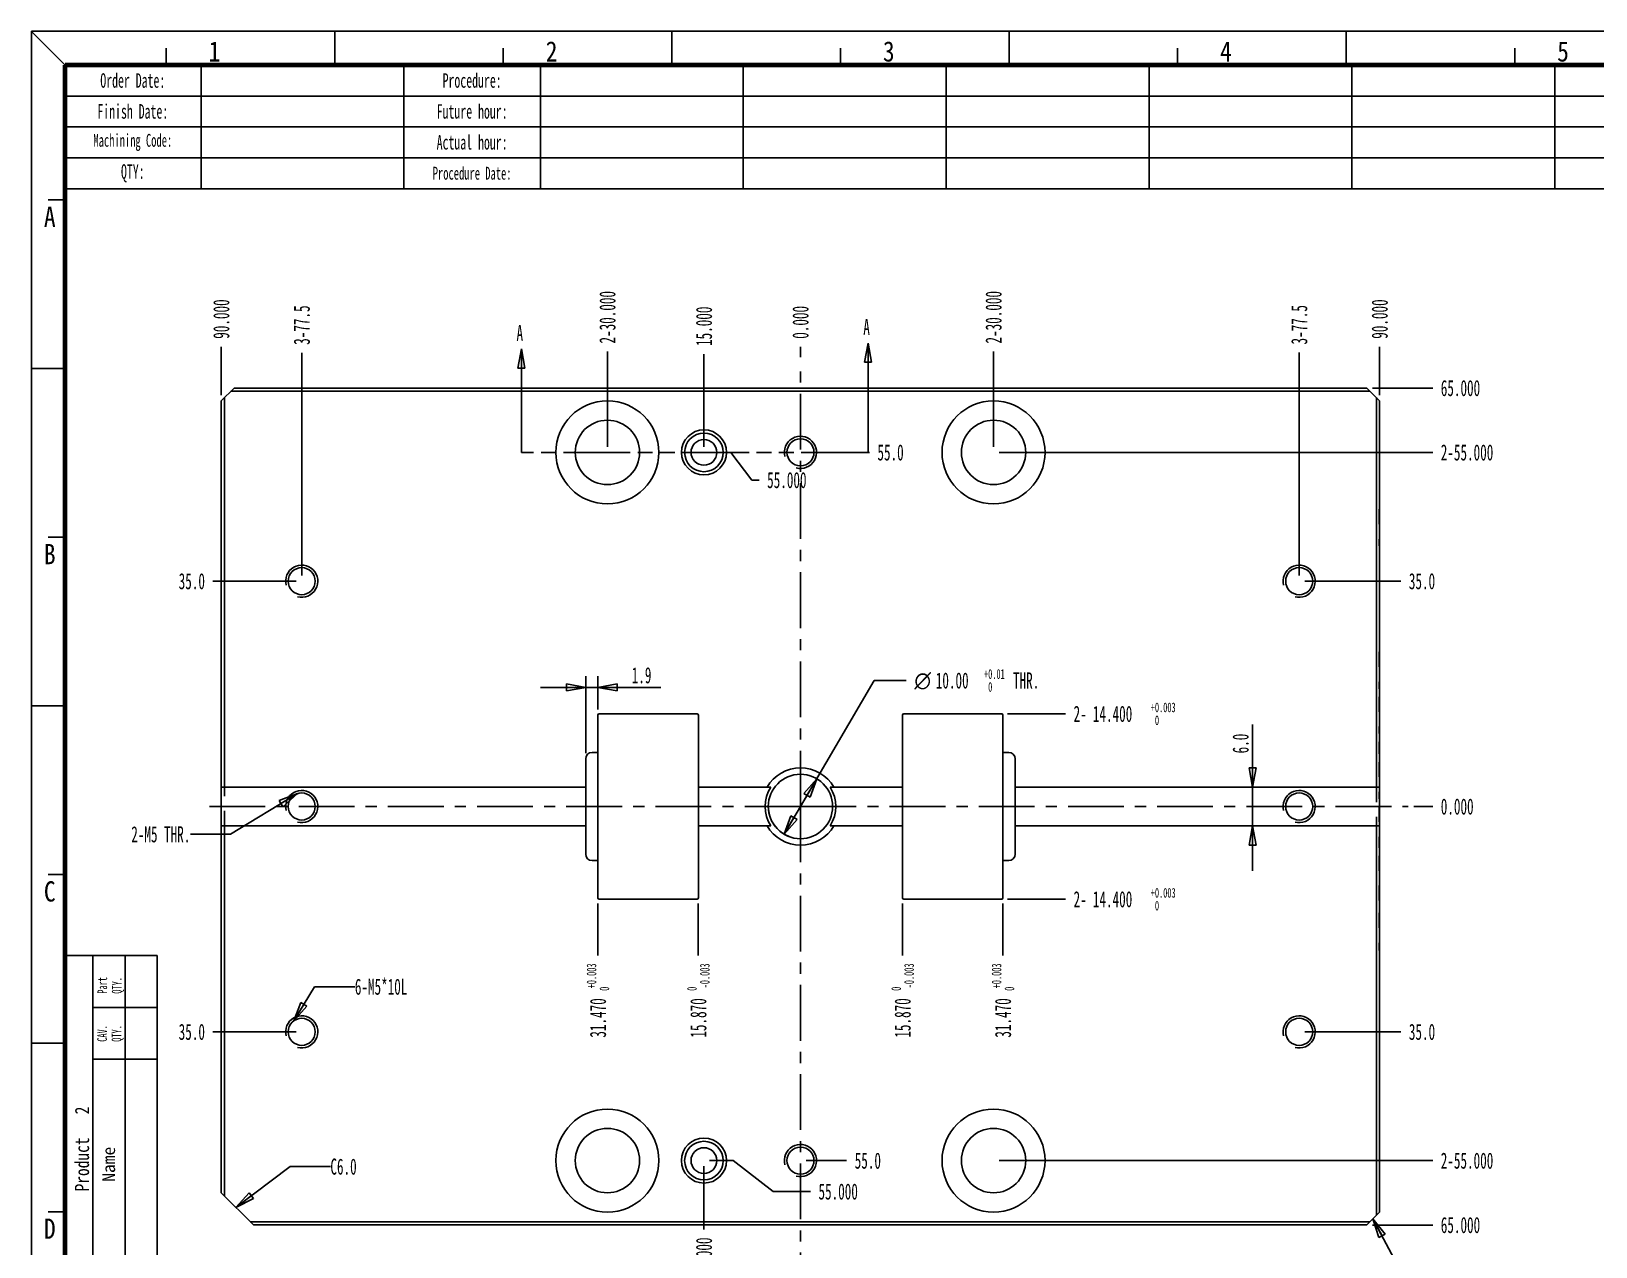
# Model space of a CAD drawing. Header units: millimetres. Extents: x 12 to 416, y 8 to 293.
# Drawn here: x 12.2 to 255.3, y 104.3 to 293.1 of the extents above; entities that cross this region are included whole.
import ezdxf
from ezdxf.enums import TextEntityAlignment as Align

# ---------------------------------------------------------------- set-up
doc = ezdxf.new("R2010")
doc.units = ezdxf.units.MM
doc.header["$LTSCALE"] = 23.1
for name, pattern in [('CENTER', [0.6, 0.375, -0.075, 0.075, -0.075]), ('HIDDEN', [0.2, 0.1, -0.1]), ('PHANTOM', [0.8, 0.45, -0.05, 0.1, -0.05, 0.1, -0.05])]:
    doc.linetypes.add(name, pattern=pattern)
doc.layers.get('0').update_dxf_attribs({"linetype": 'CONTINUOUS'})
for name, color, linetype in [('DEFAULT_1', 7, 'CENTER'), ('DEFAULT_2', 4, 'HIDDEN'), ('DIM', 7, 'CONTINUOUS'), ('NOTE', 7, 'CONTINUOUS')]:
    doc.layers.add(name, color=color, linetype=linetype)
doc.styles.get("Standard").update_dxf_attribs({"font": 'txt', "width": 0.6})
doc.styles.add('TEXTSTYLE_10', font='txt')
doc.styles.add('TEXTSTYLE_2', font='gdt', dxfattribs={"width": 0.6})
doc.styles.add('TEXTSTYLE_4', font='txt', dxfattribs={"width": 0.8})
doc.styles.add('TEXTSTYLE_5', font='txt', dxfattribs={"width": 0.85})
doc.dimstyles.new('DIMSTYLE_1', dxfattribs={"dimtxt": 2.5, "dimasz": 3, "dimexe": 1.75, "dimexo": 0.875, "dimtad": 0, "dimtih": 1, "dimtoh": 1, "dimdec": 3, "dimzin": 0, "dimdsep": 46, "dimtxsty": 'STANDARD', "dimblk": 'CLOSED', "dimblk1": 'CLOSED', "dimblk2": 'CLOSED', "dimcen": 0.09, "dimadec": 0, "dimazin": 0, "dimtfac": 1, "dimtdec": 3, "dimtofl": 0, "dimtmove": 0, "dimatfit": 3, "dimldrblk": 'CLOSED', "dimfxl": 1, "dimtolj": 1, "dimtzin": 0, "dimarcsym": 0})
doc.dimstyles.new('DIMSTYLE_11', dxfattribs={"dimtxt": 2.5, "dimasz": 3, "dimexe": 1.75, "dimexo": 0.875, "dimtad": 0, "dimtih": 1, "dimtoh": 1, "dimdec": 3, "dimzin": 0, "dimdsep": 46, "dimtxsty": 'STANDARD', "dimblk": 'CLOSED', "dimblk1": 'CLOSED', "dimblk2": 'CLOSED', "dimcen": 0.09, "dimadec": 0, "dimazin": 0, "dimtol": 1, "dimtp": 0.003, "dimtfac": 0.6, "dimtdec": 3, "dimtofl": 0, "dimtmove": 0, "dimatfit": 3, "dimldrblk": 'CLOSED', "dimfxl": 1, "dimtolj": 1, "dimtzin": 0, "dimarcsym": 0})
doc.dimstyles.new('DIMSTYLE_12', dxfattribs={"dimtxt": 2.5, "dimasz": 3, "dimexe": 1.75, "dimexo": 0.875, "dimtad": 0, "dimtih": 1, "dimtoh": 1, "dimdec": 3, "dimzin": 0, "dimdsep": 46, "dimtxsty": 'STANDARD', "dimblk": 'CLOSED', "dimblk1": 'CLOSED', "dimblk2": 'CLOSED', "dimcen": 0.09, "dimadec": 0, "dimazin": 0, "dimtol": 1, "dimtm": 0.003, "dimtfac": 0.6, "dimtdec": 3, "dimtofl": 0, "dimtmove": 0, "dimatfit": 3, "dimldrblk": 'CLOSED', "dimfxl": 1, "dimtolj": 1, "dimtzin": 0, "dimarcsym": 0})
doc.dimstyles.new('DIMSTYLE_15', dxfattribs={"dimtxt": 2.5, "dimasz": 3, "dimexe": 1.75, "dimexo": 0.875, "dimtad": 1, "dimzin": 0, "dimdsep": 46, "dimtxsty": 'STANDARD', "dimblk": 'CLOSED', "dimblk1": 'CLOSED', "dimblk2": 'CLOSED', "dimcen": 0.09, "dimadec": 0, "dimazin": 0, "dimtol": 1, "dimtp": 0.01, "dimtfac": 0.6, "dimtofl": 0, "dimtmove": 0, "dimatfit": 3, "dimldrblk": 'CLOSED', "dimfxl": 1, "dimtolj": 1, "dimtzin": 0, "dimarcsym": 0})
doc.dimstyles.new('DIMSTYLE_2', dxfattribs={"dimtxt": 2.5, "dimasz": 3, "dimexe": 1.75, "dimexo": 0.875, "dimtad": 0, "dimtih": 1, "dimtoh": 1, "dimdec": 3, "dimzin": 0, "dimdsep": 46, "dimtxsty": 'STANDARD', "dimblk": 'CLOSED', "dimblk1": 'CLOSED', "dimblk2": 'CLOSED', "dimcen": 0.09, "dimadec": 0, "dimazin": 0, "dimtp": 0.1, "dimtm": 0.1, "dimtfac": 1, "dimtdec": 3, "dimtofl": 0, "dimtmove": 0, "dimatfit": 3, "dimldrblk": 'CLOSED', "dimfxl": 1, "dimtolj": 1, "dimtzin": 0, "dimarcsym": 0})
doc.dimstyles.new('DIMSTYLE_3', dxfattribs={"dimtxt": 2.5, "dimasz": 3, "dimexe": 1.75, "dimexo": 0.875, "dimtad": 0, "dimtih": 1, "dimtoh": 1, "dimdec": 3, "dimzin": 0, "dimdsep": 46, "dimtxsty": 'STANDARD', "dimblk": 'CLOSED', "dimblk1": 'CLOSED', "dimblk2": 'CLOSED', "dimcen": 0.09, "dimadec": 0, "dimazin": 0, "dimtp": 0.2, "dimtm": 0.2, "dimtfac": 1, "dimtdec": 3, "dimtofl": 0, "dimtmove": 0, "dimatfit": 3, "dimldrblk": 'CLOSED', "dimfxl": 1, "dimtolj": 1, "dimtzin": 0, "dimarcsym": 0})
doc.dimstyles.new('DIMSTYLE_4', dxfattribs={"dimtxt": 2.5, "dimasz": 3, "dimexe": 1.75, "dimexo": 0.875, "dimtad": 0, "dimtih": 1, "dimtoh": 1, "dimdec": 1, "dimzin": 0, "dimdsep": 46, "dimtxsty": 'STANDARD', "dimblk": 'CLOSED', "dimblk1": 'CLOSED', "dimblk2": 'CLOSED', "dimcen": 0.09, "dimadec": 0, "dimazin": 0, "dimtp": 0.3, "dimtm": 0.3, "dimtfac": 1, "dimtdec": 1, "dimtofl": 0, "dimtmove": 0, "dimatfit": 3, "dimldrblk": 'CLOSED', "dimfxl": 1, "dimtolj": 1, "dimtzin": 0, "dimarcsym": 0})
doc.dimstyles.new('DIMSTYLE_5', dxfattribs={"dimtxt": 2.5, "dimasz": 3, "dimexe": 1.75, "dimexo": 0.875, "dimtad": 0, "dimtih": 1, "dimtoh": 1, "dimdec": 3, "dimzin": 0, "dimdsep": 46, "dimtxsty": 'STANDARD', "dimblk": 'CLOSED', "dimblk1": 'CLOSED', "dimblk2": 'CLOSED', "dimcen": 0.09, "dimadec": 0, "dimazin": 0, "dimtp": -0.02, "dimtm": 0.05, "dimtfac": 1, "dimtdec": 3, "dimtofl": 0, "dimtmove": 0, "dimatfit": 3, "dimldrblk": 'CLOSED', "dimfxl": 1, "dimtolj": 1, "dimtzin": 0, "dimarcsym": 0})
doc.dimstyles.new('DIMSTYLE_6', dxfattribs={"dimtxt": 2.5, "dimasz": 3, "dimexe": 1.75, "dimexo": 0.875, "dimtad": 0, "dimtih": 1, "dimtoh": 1, "dimdec": 3, "dimzin": 0, "dimdsep": 46, "dimtxsty": 'STANDARD', "dimblk": 'CLOSED', "dimblk1": 'CLOSED', "dimblk2": 'CLOSED', "dimcen": 0.09, "dimadec": 0, "dimazin": 0, "dimtp": 0.3, "dimtm": 0.3, "dimtfac": 1, "dimtdec": 3, "dimtofl": 0, "dimtmove": 0, "dimatfit": 3, "dimldrblk": 'CLOSED', "dimfxl": 1, "dimtolj": 1, "dimtzin": 0, "dimarcsym": 0})
doc.dimstyles.new('DIMSTYLE_9', dxfattribs={"dimtxt": 2.5, "dimasz": 3, "dimexe": 1.75, "dimexo": 0.875, "dimtad": 1, "dimdec": 1, "dimzin": 0, "dimdsep": 46, "dimtxsty": 'STANDARD', "dimblk": 'CLOSED', "dimblk1": 'CLOSED', "dimblk2": 'CLOSED', "dimcen": 0.09, "dimadec": 0, "dimazin": 0, "dimtp": 0.1, "dimtm": 0.1, "dimtfac": 1, "dimtdec": 1, "dimtofl": 0, "dimtmove": 0, "dimatfit": 3, "dimldrblk": 'CLOSED', "dimfxl": 1, "dimtolj": 1, "dimtzin": 0, "dimarcsym": 0})
doc.dimstyles.get("Standard").update_dxf_attribs({"dimtxt": 2.5, "dimasz": 3, "dimexe": 1.75, "dimexo": 0.875, "dimtad": 1, "dimdec": 3, "dimzin": 0, "dimdsep": 46, "dimtxsty": 'STANDARD', "dimblk": 'CLOSED', "dimblk1": 'CLOSED', "dimblk2": 'CLOSED', "dimcen": 0.09, "dimadec": 0, "dimazin": 0, "dimtol": 1, "dimtp": 0.001, "dimtm": 0.001, "dimtfac": 1, "dimtdec": 3, "dimtofl": 0, "dimtmove": 0, "dimatfit": 3, "dimldrblk": 'CLOSED', "dimfxl": 1, "dimtolj": 1, "dimtzin": 0, "dimarcsym": 0})

# ---------------------------------------------------------------- blocks, each defined once
blk = doc.blocks.new('_CLOSED')
at = {"color": 0, "linetype": 'ByBlock'}
for p, q in [((0, 0), (-1, 0.183)), ((-1, 0.183), (-1, -0.183)), ((-1, -0.183), (0, 0)), ((-1, 0), (0, 0))]:
    blk.add_line(p, q, dxfattribs=at)
blk = doc.blocks.new('*D1')
at = {"layer": 'DIM', "color": 2, "linetype": 'Continuous'}
blk.add_line((41.73, 236.53), (41.73, 244.05), dxfattribs=at)
at = {"layer": 'DIM', "color": 2, "linetype": 'Continuous', "insert": (40.48, 245.3), "char_height": 2.5, "width": 9, "attachment_point": 1, "rotation": 90, "line_spacing_factor": 0.9}
blk.add_mtext('90.000', dxfattribs=at)
blk = doc.blocks.new('*D2')
at = {"layer": 'DIM', "color": 2, "linetype": 'Continuous'}
blk.add_line((131.73, 242.46), (131.73, 244.05), dxfattribs=at)
at = {"layer": 'DIM', "color": 2, "linetype": 'Continuous', "insert": (130.48, 245.3), "char_height": 2.5, "width": 7.5, "attachment_point": 1, "rotation": 90, "line_spacing_factor": 0.9}
blk.add_mtext('0.000', dxfattribs=at)
blk = doc.blocks.new('*D3')
at = {"layer": 'DIM', "color": 2, "linetype": 'Continuous'}
blk.add_line((221.73, 236.53), (221.73, 244.05), dxfattribs=at)
at = {"layer": 'DIM', "color": 2, "linetype": 'Continuous', "insert": (220.48, 245.3), "char_height": 2.5, "width": 9, "attachment_point": 1, "rotation": 90, "line_spacing_factor": 0.9}
blk.add_mtext('90.000', dxfattribs=at)
blk = doc.blocks.new('*D4')
at = {"layer": 'DIM', "color": 2, "linetype": 'Continuous'}
blk.add_line((101.73, 228.53), (101.73, 243.31), dxfattribs=at)
at = {"layer": 'DIM', "color": 2, "linetype": 'Continuous', "insert": (100.48, 244.56), "char_height": 2.5, "width": 12, "attachment_point": 1, "rotation": 90, "line_spacing_factor": 0.9}
blk.add_mtext('2-30.000', dxfattribs=at)
blk = doc.blocks.new('*D5')
at = {"layer": 'DIM', "color": 2, "linetype": 'Continuous'}
blk.add_line((161.73, 228.53), (161.73, 243.31), dxfattribs=at)
at = {"layer": 'DIM', "color": 2, "linetype": 'Continuous', "insert": (160.48, 244.56), "char_height": 2.5, "width": 12, "attachment_point": 1, "rotation": 90, "line_spacing_factor": 0.9}
blk.add_mtext('2-30.000', dxfattribs=at)
blk = doc.blocks.new('*D6')
at = {"layer": 'DIM', "color": 2, "linetype": 'Continuous'}
blk.add_line((116.73, 228.53), (116.73, 242.93), dxfattribs=at)
at = {"layer": 'DIM', "color": 2, "linetype": 'Continuous', "insert": (115.48, 244.18), "char_height": 2.5, "width": 9, "attachment_point": 1, "rotation": 90, "line_spacing_factor": 0.9}
blk.add_mtext('15.000', dxfattribs=at)
blk = doc.blocks.new('*D7')
at = {"layer": 'DIM', "color": 2, "linetype": 'Continuous'}
blk.add_line((54.23, 208.53), (54.23, 243.11), dxfattribs=at)
at = {"layer": 'DIM', "color": 2, "linetype": 'Continuous', "insert": (52.98, 244.36), "char_height": 2.5, "width": 9, "attachment_point": 1, "rotation": 90, "line_spacing_factor": 0.9}
blk.add_mtext('3-77.5', dxfattribs=at)
blk = doc.blocks.new('*D8')
at = {"layer": 'DIM', "color": 2, "linetype": 'Continuous'}
blk.add_line((209.23, 208.53), (209.23, 243.16), dxfattribs=at)
at = {"layer": 'DIM', "color": 2, "linetype": 'Continuous', "insert": (207.98, 244.41), "char_height": 2.5, "width": 9, "attachment_point": 1, "rotation": 90, "line_spacing_factor": 0.9}
blk.add_mtext('3-77.5', dxfattribs=at)
blk = doc.blocks.new('*D9')
at = {"layer": 'DIM', "color": 2, "linetype": 'Continuous'}
blk.add_line((116.73, 116.78), (116.73, 106.96), dxfattribs=at)
at = {"layer": 'DIM', "color": 2, "linetype": 'Continuous', "insert": (115.48, 105.71), "char_height": 2.5, "width": 9, "attachment_point": 3, "rotation": 90, "line_spacing_factor": 0.9}
blk.add_mtext('15.000', dxfattribs=at)
blk = doc.blocks.new('*D10')
at = {"layer": 'DIM', "color": 2, "linetype": 'Continuous'}
blk.add_line((220.61, 237.65), (229.98, 237.65), dxfattribs=at)
at = {"layer": 'DIM', "color": 2, "linetype": 'Continuous', "insert": (231.23, 238.9), "char_height": 2.5, "width": 9, "attachment_point": 1, "line_spacing_factor": 0.9}
blk.add_mtext('65.000', dxfattribs=at)
blk = doc.blocks.new('*D11')
at = {"layer": 'DIM', "color": 2, "linetype": 'Continuous'}
blk.add_line((227.05, 172.65), (229.98, 172.65), dxfattribs=at)
at = {"layer": 'DIM', "color": 2, "linetype": 'Continuous', "insert": (231.23, 173.9), "char_height": 2.5, "width": 7.5, "attachment_point": 1, "line_spacing_factor": 0.9}
blk.add_mtext('0.000', dxfattribs=at)
blk = doc.blocks.new('*D12')
at = {"layer": 'DIM', "color": 2, "linetype": 'Continuous'}
blk.add_line((220.61, 107.65), (229.98, 107.65), dxfattribs=at)
at = {"layer": 'DIM', "color": 2, "linetype": 'Continuous', "insert": (231.23, 108.9), "char_height": 2.5, "width": 9, "attachment_point": 1, "line_spacing_factor": 0.9}
blk.add_mtext('65.000', dxfattribs=at)
blk = doc.blocks.new('*D13')
at = {"layer": 'DIM', "color": 2, "linetype": 'Continuous'}
blk.add_line((162.61, 227.65), (229.98, 227.65), dxfattribs=at)
at = {"layer": 'DIM', "color": 2, "linetype": 'Continuous', "insert": (231.23, 228.9), "char_height": 2.5, "width": 12, "attachment_point": 1, "line_spacing_factor": 0.9}
blk.add_mtext('2-55.000', dxfattribs=at)
blk = doc.blocks.new('*D14')
at = {"layer": 'DIM', "color": 2, "linetype": 'Continuous'}
for p, q in [((117.61, 227.65), (120.9, 227.65)), ((120.9, 227.65), (124.18, 223.36)), ((124.18, 223.36), (125.3, 223.36))]:
    blk.add_line(p, q, dxfattribs=at)
at = {"layer": 'DIM', "color": 2, "linetype": 'Continuous', "insert": (126.55, 224.61), "char_height": 2.5, "width": 9, "attachment_point": 1, "line_spacing_factor": 0.9}
blk.add_mtext('55.000', dxfattribs=at)
blk = doc.blocks.new('*D15')
at = {"layer": 'DIM', "color": 2, "linetype": 'Continuous'}
blk.add_line((162.61, 117.65), (229.98, 117.65), dxfattribs=at)
at = {"layer": 'DIM', "color": 2, "linetype": 'Continuous', "insert": (231.23, 118.9), "char_height": 2.5, "width": 12, "attachment_point": 1, "line_spacing_factor": 0.9}
blk.add_mtext('2-55.000', dxfattribs=at)
blk = doc.blocks.new('*D16')
at = {"layer": 'DIM', "color": 2, "linetype": 'Continuous'}
for p, q in [((117.61, 117.65), (121.25, 117.65)), ((121.25, 117.65), (127.47, 112.85)), ((127.47, 112.85), (133.28, 112.85))]:
    blk.add_line(p, q, dxfattribs=at)
at = {"layer": 'DIM', "color": 2, "linetype": 'Continuous', "insert": (134.53, 114.1), "char_height": 2.5, "width": 9, "attachment_point": 1, "line_spacing_factor": 0.9}
blk.add_mtext('55.000', dxfattribs=at)
blk = doc.blocks.new('*D21')
at = {"layer": 'DIM', "color": 2, "linetype": 'Continuous'}
blk.add_line((132.61, 117.65), (138.91, 117.65), dxfattribs=at)
at = {"layer": 'DIM', "color": 2, "linetype": 'Continuous', "insert": (140.16, 118.9), "char_height": 2.5, "width": 6, "attachment_point": 1, "line_spacing_factor": 0.9}
blk.add_mtext('55.0', dxfattribs=at)
blk = doc.blocks.new('*D22')
at = {"layer": 'DIM', "color": 2, "linetype": 'Continuous'}
blk.add_line((132.61, 227.65), (142.44, 227.65), dxfattribs=at)
at = {"layer": 'DIM', "color": 2, "linetype": 'Continuous', "insert": (143.69, 228.9), "char_height": 2.5, "width": 6, "attachment_point": 1, "line_spacing_factor": 0.9}
blk.add_mtext('55.0', dxfattribs=at)
blk = doc.blocks.new('*D23')
at = {"layer": 'DIM', "color": 2, "linetype": 'Continuous'}
blk.add_line((163.88, 158.25), (172.92, 158.25), dxfattribs=at)
at = {"layer": 'DIM', "color": 2, "linetype": 'Continuous', "width": 0.6}
for s, height, p in [('2-', 2.5, (174.17, 157)), ('14.400', 2.5, (177.17, 157)), ('+0.003', 1.5, (186.17, 158.5)), (' 0', 1.5, (186.17, 156.5))]:
    blk.add_text(s, height=height, dxfattribs=at).set_placement(p)
blk = doc.blocks.new('*D24')
at = {"layer": 'DIM', "color": 2, "linetype": 'Continuous'}
blk.add_line((163.88, 187.05), (172.92, 187.05), dxfattribs=at)
at = {"layer": 'DIM', "color": 2, "linetype": 'Continuous', "width": 0.6}
for s, height, p in [('2-', 2.5, (174.17, 185.8)), ('14.400', 2.5, (177.17, 185.8)), ('+0.003', 1.5, (186.17, 187.3)), (' 0', 1.5, (186.17, 185.3))]:
    blk.add_text(s, height=height, dxfattribs=at).set_placement(p)
blk = doc.blocks.new('*D25')
at = {"layer": 'DIM', "color": 2, "linetype": 'Continuous'}
blk.add_line((147.6, 157.58), (147.6, 149.52), dxfattribs=at)
at = {"layer": 'DIM', "color": 2, "linetype": 'Continuous', "width": 0.6}
for s, height, p in [('-0.003', 1.5, (149.35, 148.27)), (' 0', 1.5, (147.35, 144.67)), ('15.870', 2.5, (148.85, 142.87))]:
    blk.add_text(s, height=height, rotation=90, dxfattribs=at).set_placement(p, align=Align.RIGHT)
blk = doc.blocks.new('*D26')
at = {"layer": 'DIM', "color": 2, "linetype": 'Continuous'}
blk.add_line((163.2, 157.58), (163.2, 149.52), dxfattribs=at)
at = {"layer": 'DIM', "color": 2, "linetype": 'Continuous', "width": 0.6}
for s, height, p in [('+0.003', 1.5, (162.95, 148.27)), (' 0', 1.5, (164.95, 144.67)), ('31.470', 2.5, (164.45, 142.87))]:
    blk.add_text(s, height=height, rotation=90, dxfattribs=at).set_placement(p, align=Align.RIGHT)
blk = doc.blocks.new('*D27')
at = {"layer": 'DIM', "color": 2, "linetype": 'Continuous'}
blk.add_line((115.86, 157.58), (115.86, 149.52), dxfattribs=at)
at = {"layer": 'DIM', "color": 2, "linetype": 'Continuous', "width": 0.6}
for s, height, p in [('-0.003', 1.5, (117.61, 148.27)), (' 0', 1.5, (115.61, 144.67)), ('15.870', 2.5, (117.11, 142.87))]:
    blk.add_text(s, height=height, rotation=90, dxfattribs=at).set_placement(p, align=Align.RIGHT)
blk = doc.blocks.new('*D28')
at = {"layer": 'DIM', "color": 2, "linetype": 'Continuous'}
blk.add_line((100.26, 157.58), (100.26, 149.52), dxfattribs=at)
at = {"layer": 'DIM', "color": 2, "linetype": 'Continuous', "width": 0.6}
for s, height, p in [('+0.003', 1.5, (100.01, 148.27)), (' 0', 1.5, (102.01, 144.67)), ('31.470', 2.5, (101.51, 142.87))]:
    blk.add_text(s, height=height, rotation=90, dxfattribs=at).set_placement(p, align=Align.RIGHT)
blk = doc.blocks.new('*D29')
at = {"layer": 'DIM', "color": 2, "linetype": 'Continuous'}
for p, q in [((98.36, 180.93), (98.36, 192.91)), ((100.26, 187.73), (100.26, 192.91)), ((98.36, 191.16), (91.36, 191.16)), ((91.36, 191.16), (99.31, 191.16)), ((110.01, 191.16), (99.31, 191.16)), ((100.26, 191.16), (110.01, 191.16))]:
    blk.add_line(p, q, dxfattribs=at)
at = {"layer": 'DIM', "color": 2, "linetype": 'Continuous', "xscale": 3, "yscale": 3, "zscale": 3}
blk.add_blockref('_CLOSED', (98.36, 191.16), dxfattribs=at)
at = {"layer": 'DIM', "color": 2, "linetype": 'Continuous', "xscale": 3, "yscale": 3, "zscale": 3, "rotation": 180}
blk.add_blockref('_CLOSED', (100.26, 191.16), dxfattribs=at)
at = {"layer": 'DIM', "color": 2, "linetype": 'Continuous', "insert": (105.51, 194.29), "char_height": 2.5, "width": 4.5, "attachment_point": 1, "line_spacing_factor": 0.9}
blk.add_mtext('1.9', dxfattribs=at)
blk = doc.blocks.new('*D30')
at = {"layer": 'DIM', "color": 2, "linetype": 'Continuous'}
for p, q in [((201.99, 175.65), (201.99, 185.4)), ((201.99, 185.4), (201.99, 172.65)), ((201.99, 162.65), (201.99, 172.65)), ((201.99, 169.65), (201.99, 162.65))]:
    blk.add_line(p, q, dxfattribs=at)
at = {"layer": 'DIM', "color": 2, "linetype": 'Continuous', "xscale": 3, "yscale": 3, "zscale": 3}
for p, rotation in [((201.99, 175.65), 270), ((201.99, 169.65), 90)]:
    blk.add_blockref('_CLOSED', p, dxfattribs=dict(at, rotation=rotation))
at = {"layer": 'DIM', "color": 2, "linetype": 'Continuous', "insert": (198.87, 180.9), "char_height": 2.5, "width": 4.5, "attachment_point": 1, "rotation": 90, "line_spacing_factor": 0.9}
blk.add_mtext('6.0', dxfattribs=at)
blk = doc.blocks.new('*D35')
at = {"layer": 'DIM', "color": 2, "linetype": 'Continuous'}
for p, q in [((131.73, 172.65), (143.18, 192.23)), ((143.18, 192.23), (148.18, 192.23)), ((134.26, 176.97), (131.73, 172.65)), ((129.21, 168.34), (131.73, 172.65))]:
    blk.add_line(p, q, dxfattribs=at)
at = {"layer": 'DIM', "color": 2, "linetype": 'Continuous', "xscale": 3, "yscale": 3, "zscale": 3}
for p, rotation in [((134.26, 176.97), 59.68996280840001), ((129.21, 168.34), 239.6899628084)]:
    blk.add_blockref('_CLOSED', p, dxfattribs=dict(at, rotation=rotation))
at = {"layer": 'DIM', "color": 2, "linetype": 'Continuous', "style": 'TEXTSTYLE_2'}
blk.add_text('n', height=2.5, dxfattribs=at).set_placement((149.43, 190.98))
at = {"layer": 'DIM', "color": 2, "linetype": 'Continuous', "width": 0.6}
for s, height, p in [('10.00', 2.5, (152.76, 190.98)), ('+0.01', 1.5, (160.26, 192.48)), ('THR.', 2.5, (164.76, 190.98)), (' 0', 1.5, (160.26, 190.48))]:
    blk.add_text(s, height=height, dxfattribs=at).set_placement(p)
blk = doc.blocks.new('*D37')
at = {"layer": 'DIM', "color": 2, "linetype": 'Continuous'}
blk.add_line((210.11, 137.65), (225.02, 137.65), dxfattribs=at)
at = {"layer": 'DIM', "color": 2, "linetype": 'Continuous', "insert": (226.27, 138.9), "char_height": 2.5, "width": 6, "attachment_point": 1, "line_spacing_factor": 0.9}
blk.add_mtext('35.0', dxfattribs=at)
blk = doc.blocks.new('*D38')
at = {"layer": 'DIM', "color": 2, "linetype": 'Continuous'}
blk.add_line((210.11, 207.65), (225.02, 207.65), dxfattribs=at)
at = {"layer": 'DIM', "color": 2, "linetype": 'Continuous', "insert": (226.27, 208.9), "char_height": 2.5, "width": 6, "attachment_point": 1, "line_spacing_factor": 0.9}
blk.add_mtext('35.0', dxfattribs=at)
blk = doc.blocks.new('*D39')
at = {"layer": 'DIM', "color": 2, "linetype": 'Continuous'}
blk.add_line((53.36, 207.65), (40.44, 207.65), dxfattribs=at)
at = {"layer": 'DIM', "color": 2, "linetype": 'Continuous', "insert": (39.19, 208.9), "char_height": 2.5, "width": 6, "attachment_point": 3, "line_spacing_factor": 0.9}
blk.add_mtext('35.0', dxfattribs=at)
blk = doc.blocks.new('*D40')
at = {"layer": 'DIM', "color": 2, "linetype": 'Continuous'}
blk.add_line((53.36, 137.65), (40.44, 137.65), dxfattribs=at)
at = {"layer": 'DIM', "color": 2, "linetype": 'Continuous', "insert": (39.19, 138.9), "char_height": 2.5, "width": 6, "attachment_point": 3, "line_spacing_factor": 0.9}
blk.add_mtext('35.0', dxfattribs=at)
blk = doc.blocks.new('*T41')
at = {"color": 0, "linetype": 'ByBlock', "lineweight": -2}
for p, q in [((0, 0), (392.97, 0)), ((0, 0), (0, -19.2)), ((21.2, 0), (21.2, -19.2)), ((52.73, 0), (52.73, -19.2)), ((73.93, 0), (73.93, -19.2)), ((105.46, 0), (105.46, -19.2)), ((136.99, 0), (136.99, -19.2)), ((168.52, 0), (168.52, -19.2)), ((200.05, 0), (200.05, -19.2)), ((231.58, 0), (231.58, -19.2)), ((263.11, 0), (263.11, -19.2)), ((294.64, 0), (294.64, -19.2)), ((326.17, 0), (326.17, -19.2)), ((392.97, 0), (392.97, -19.2)), ((0, -4.8), (326.17, -4.8)), ((0, -9.6), (326.17, -9.6)), ((0, -14.4), (326.17, -14.4)), ((0, -19.2), (392.97, -19.2))]:
    blk.add_line(p, q, dxfattribs=at)
at = {"color": 0, "linetype": 'Continuous'}
for s, insert, char_height, width, attachment_point in [('  Remark:   ', (326.23, -0.06), 3, 66.68, 1), ('Finish Date:', (10.6, -7.2), 2.25, 21.08, 5), ('Future hour:', (63.33, -7.2), 2.25, 21.08, 5), ('Machining Code:', (10.6, -12), 2, 21.08, 5), ('Actual hour:', (63.33, -12), 2.25, 21.08, 5), ('QTY:', (10.6, -16.8), 2.25, 21.08, 5), ('Procedure Date:', (63.33, -16.8), 2, 21.08, 5)]:
    blk.add_mtext(s, dxfattribs=dict(at, insert=insert, char_height=char_height, width=width, attachment_point=attachment_point))
at = {"color": 0, "linetype": 'Continuous', "char_height": 2.25, "width": 21.08, "attachment_point": 5, "line_spacing_factor": 0.9}
for s, insert in [('Order Date: ', (10.6, -2.4)), ('Procedure:', (63.33, -2.4))]:
    blk.add_mtext(s, dxfattribs=dict(at, insert=insert))
blk = doc.blocks.new('*T43')
at = {"color": 0, "linetype": 'ByBlock', "lineweight": -2}
for p, q in [((0, 0), (14.105, 0)), ((0, 0), (0, -135.975)), ((4.095, 0), (4.095, -93.45)), ((9.1, 0), (9.1, -135.975)), ((14.105, 0), (14.105, -135.975)), ((4.095, -8.05), (14.105, -8.05)), ((4.095, -16.1), (14.105, -16.1)), ((0, -46.725), (14.105, -46.725)), ((4.095, -54.775), (14.105, -54.775)), ((4.095, -62.825), (14.105, -62.825)), ((0, -93.45), (14.105, -93.45)), ((0, -104.65), (14.105, -104.65)), ((0, -124.775), (14.105, -124.775)), ((0, -135.975), (14.105, -135.975))]:
    blk.add_line(p, q, dxfattribs=at)

msp = doc.modelspace()

# ---------------------------------------------------------------- linework, layer by layer
at = {"color": 7, "linetype": 'Continuous'}
for p, q in [((17.4472, 287.8187), (12.2082, 293.0577)), ((12.216, 293.0561), (12.216, 8.0571)), ((415.3445, 293.0561), (12.216, 293.0561)), ((59.3588, 287.8187), (59.3588, 293.0577)), ((111.7482, 287.8187), (111.7482, 293.0577)), ((164.1377, 287.8187), (164.1377, 293.0577)), ((216.5272, 287.8187), (216.5272, 293.0577)), ((33.164, 287.8187), (33.164, 290.4382)), ((85.5535, 287.8187), (85.5535, 290.4382)), ((137.943, 287.8187), (137.943, 290.4382)), ((190.3325, 287.8187), (190.3325, 290.4382)), ((242.7219, 287.8187), (242.7219, 290.4382)), ((17.4472, 266.8629), (14.8277, 266.8629)), ((17.4472, 240.6682), (12.2082, 240.6682)), ((41.732, 235.6547), (43.732, 237.6547)), ((42.232, 236.1547), (42.232, 175.6547)), ((220.232, 237.1547), (43.232, 237.1547)), ((43.732, 237.6547), (219.732, 237.6547)), ((221.732, 235.6547), (219.732, 237.6547)), ((221.232, 175.6547), (221.232, 236.1547)), ((41.732, 112.6547), (41.732, 235.6547)), ((221.732, 235.6547), (221.732, 109.6547)), ((17.4472, 214.4734), (14.8277, 214.4734)), ((17.4472, 188.2787), (12.2082, 188.2787)), ((100.2616, 158.4547), (100.2616, 186.8547)), ((115.6616, 187.0547), (100.4616, 187.0547)), ((115.8616, 186.8547), (115.8616, 158.4547)), ((147.6023, 186.8547), (147.6023, 158.4547)), ((163.0023, 187.0547), (147.8023, 187.0547)), ((163.2023, 186.8547), (163.2023, 158.4547)), ((98.3616, 165.2547), (98.3616, 180.0547)), ((99.3616, 181.0547), (100.2616, 181.0547)), ((163.2023, 181.0547), (164.1023, 181.0547)), ((165.1023, 180.0547), (165.1023, 165.2547)), ((41.732, 175.6547), (98.3616, 175.6547)), ((115.8616, 175.6547), (127.1222, 175.6547)), ((136.3418, 175.6547), (147.6023, 175.6547)), ((165.1023, 175.6547), (221.732, 175.6547)), ((41.732, 169.6547), (98.3616, 169.6547)), ((42.232, 169.6547), (42.232, 112.1547)), ((115.8616, 169.6547), (127.1222, 169.6547)), ((136.3418, 169.6547), (147.6023, 169.6547)), ((165.1023, 169.6547), (221.732, 169.6547)), ((221.232, 109.1547), (221.232, 169.6547)), ((100.2616, 164.2547), (99.3616, 164.2547)), ((164.1023, 164.2547), (163.2023, 164.2547)), ((17.4472, 162.084), (14.8277, 162.084)), ((100.4616, 158.2547), (115.6616, 158.2547)), ((147.8023, 158.2547), (163.0023, 158.2547)), ((17.4472, 135.8892), (12.2082, 135.8892)), ((46.732, 107.6547), (41.732, 112.6547)), ((17.4472, 109.6945), (14.8277, 109.6945)), ((219.732, 107.6547), (221.732, 109.6547)), ((46.232, 108.1547), (220.232, 108.1547)), ((219.732, 107.6547), (46.732, 107.6547))]:
    msp.add_line(p, q, dxfattribs=at)
at = {"color": 7, "linetype": 'PHANTOM'}
msp.add_line((142.2448, 227.6547), (88.3581, 227.6547), dxfattribs=at)
at = {"color": 7, "linetype": 'Continuous', "const_width": 0.7}
for points in [[(17.4472, 287.8187), (17.4472, 13.2978)], [(410.3683, 287.8187), (17.4472, 287.8187)]]:
    msp.add_lwpolyline(points, dxfattribs=at)
at = {"color": 7, "linetype": 'Continuous'}
for centre, radius in [((101.732, 227.6547), 8), ((161.732, 227.6547), 8), ((101.732, 227.6547), 5), ((116.732, 227.6547), 3.5), ((161.732, 227.6547), 5), ((116.732, 227.6547), 3), ((116.732, 227.6547), 2), ((131.732, 227.6547), 2.1), ((54.232, 207.6547), 2.1), ((209.232, 207.6547), 2.1), ((131.732, 172.6547), 5), ((54.232, 172.6547), 2.1), ((209.232, 172.6547), 2.1), ((54.232, 137.6547), 2.1), ((209.232, 137.6547), 2.1), ((101.732, 117.6547), 8), ((161.732, 117.6547), 8), ((101.732, 117.6547), 5), ((161.732, 117.6547), 5), ((116.732, 117.6547), 3.5), ((116.732, 117.6547), 3), ((116.732, 117.6547), 2), ((131.732, 117.6547), 2.1)]:
    msp.add_circle(centre, radius, dxfattribs=at)
at = {"color": 2, "linetype": 'Continuous'}
for centre in [(131.732, 227.6547), (54.232, 207.6547), (209.232, 207.6547), (54.232, 172.6547), (209.232, 172.6547), (54.232, 137.6547), (209.232, 137.6547), (131.732, 117.6547)]:
    msp.add_arc(centre, 2.5, 255, 195, dxfattribs=at)
at = {"color": 7, "linetype": 'Continuous'}
for centre, radius, start, end in [((100.4616, 186.8547), 0.2, 90, 180), ((115.6616, 186.8547), 0.2, 0, 90), ((147.8023, 186.8547), 0.2, 90, 180), ((163.0023, 186.8547), 0.2, 0, 90), ((99.3616, 180.0547), 1, 90, 180), ((164.1023, 180.0547), 1, 0, 90), ((131.732, 172.6547), 6, 30, 150), ((131.732, 172.6547), 5.5, 146.944269, 213.055731), ((131.732, 172.6547), 5.5, 326.944269, 33.055731), ((131.732, 172.6547), 6, 210, 330), ((99.3616, 165.2547), 1, 180, 270), ((164.1023, 165.2547), 1, 270, 360), ((100.4616, 158.4547), 0.2, 180, 270), ((115.6616, 158.4547), 0.2, 270, 360), ((147.8023, 158.4547), 0.2, 180, 270), ((163.0023, 158.4547), 0.2, 270, 360)]:
    msp.add_arc(centre, radius, start, end, dxfattribs=at)
at = {"layer": 'DEFAULT_1', "color": 1, "linetype": 'CENTER'}
for q in [(131.732, 241.5889), (39.1113, 172.6547), (131.732, 102.0866), (226.1778, 172.6547)]:
    msp.add_line((131.732, 172.6547), q, dxfattribs=at)
at = {"layer": 'DEFAULT_2', "color": 4, "linetype": 'HIDDEN'}
for p, q in [((221.732, 218.8195), (221.632, 218.8195)), ((221.632, 218.8195), (221.632, 213.1195)), ((221.732, 218.6612), (221.632, 218.6612)), ((221.732, 218.3445), (221.632, 218.3445)), ((221.732, 218.0279), (221.632, 218.0279)), ((221.732, 217.8695), (221.632, 217.8695)), ((221.732, 217.5529), (221.632, 217.5529)), ((221.732, 217.3945), (221.632, 217.3945)), ((221.732, 217.0779), (221.632, 217.0779)), ((221.732, 216.4445), (221.632, 216.4445)), ((221.732, 216.2862), (221.632, 216.2862)), ((221.732, 215.8112), (221.632, 215.8112)), ((221.732, 215.6529), (221.632, 215.6529)), ((221.732, 214.8612), (221.632, 214.8612)), ((221.732, 214.7029), (221.632, 214.7029)), ((221.732, 214.3862), (221.632, 214.3862)), ((221.732, 214.0695), (221.632, 214.0695)), ((221.732, 213.4362), (221.632, 213.4362)), ((221.732, 213.2779), (221.632, 213.2779)), ((221.732, 213.1195), (221.632, 213.1195)), ((221.732, 196.6529), (221.632, 196.6529)), ((221.632, 196.6529), (221.632, 190.9529)), ((221.732, 196.4945), (221.632, 196.4945)), ((221.732, 196.3362), (221.632, 196.3362)), ((221.732, 196.0195), (221.632, 196.0195)), ((221.732, 195.8612), (221.632, 195.8612)), ((221.732, 195.7029), (221.632, 195.7029)), ((221.732, 195.5445), (221.632, 195.5445)), ((221.732, 195.0695), (221.632, 195.0695)), ((221.732, 194.7529), (221.632, 194.7529)), ((221.732, 194.5945), (221.632, 194.5945)), ((221.732, 193.8029), (221.632, 193.8029)), ((221.732, 193.0112), (221.632, 193.0112)), ((221.732, 192.8529), (221.632, 192.8529)), ((221.732, 192.5362), (221.632, 192.5362)), ((221.732, 192.0612), (221.632, 192.0612)), ((221.732, 191.9029), (221.632, 191.9029)), ((221.732, 191.7445), (221.632, 191.7445)), ((221.732, 191.5862), (221.632, 191.5862)), ((221.732, 191.2695), (221.632, 191.2695)), ((221.732, 191.1112), (221.632, 191.1112)), ((221.732, 190.9529), (221.632, 190.9529)), ((221.732, 189.6862), (221.632, 189.6862)), ((221.632, 189.6862), (221.632, 183.9862)), ((221.732, 189.5279), (221.632, 189.5279)), ((221.732, 189.3695), (221.632, 189.3695)), ((221.732, 189.0529), (221.632, 189.0529)), ((221.732, 188.8945), (221.632, 188.8945)), ((221.732, 188.7362), (221.632, 188.7362)), ((221.732, 188.5779), (221.632, 188.5779)), ((221.732, 188.1029), (221.632, 188.1029)), ((221.732, 187.7862), (221.632, 187.7862)), ((221.732, 187.6279), (221.632, 187.6279)), ((221.732, 186.8362), (221.632, 186.8362)), ((221.732, 186.0445), (221.632, 186.0445)), ((221.732, 185.8862), (221.632, 185.8862)), ((221.732, 185.5695), (221.632, 185.5695)), ((221.732, 185.0945), (221.632, 185.0945)), ((221.732, 184.9362), (221.632, 184.9362)), ((221.732, 184.7779), (221.632, 184.7779)), ((221.732, 184.6195), (221.632, 184.6195)), ((221.732, 184.3029), (221.632, 184.3029)), ((221.732, 184.1445), (221.632, 184.1445)), ((221.732, 183.9862), (221.632, 183.9862)), ((221.732, 182.7195), (221.632, 182.7195)), ((221.632, 182.7195), (221.632, 180.8195)), ((221.732, 181.7695), (221.632, 181.7695)), ((221.732, 180.8195), (221.632, 180.8195)), ((221.732, 179.5529), (221.632, 179.5529)), ((221.632, 179.5529), (221.632, 173.8529)), ((221.732, 179.3945), (221.632, 179.3945)), ((221.732, 179.2362), (221.632, 179.2362)), ((221.732, 178.9195), (221.632, 178.9195)), ((221.732, 178.7612), (221.632, 178.7612)), ((221.732, 178.6029), (221.632, 178.6029)), ((221.732, 178.4445), (221.632, 178.4445)), ((221.732, 177.9695), (221.632, 177.9695)), ((221.732, 177.6529), (221.632, 177.6529)), ((221.732, 177.4945), (221.632, 177.4945)), ((42.232, 169.6547), (42.232, 175.6547)), ((221.232, 175.6547), (221.232, 169.6547)), ((221.732, 176.7029), (221.632, 176.7029)), ((221.732, 175.9112), (221.632, 175.9112)), ((221.732, 175.7529), (221.632, 175.7529)), ((221.732, 175.4362), (221.632, 175.4362)), ((221.732, 174.9612), (221.632, 174.9612)), ((221.732, 174.8029), (221.632, 174.8029)), ((221.732, 174.6445), (221.632, 174.6445)), ((221.732, 174.4862), (221.632, 174.4862)), ((221.732, 174.1695), (221.632, 174.1695)), ((221.732, 174.0112), (221.632, 174.0112)), ((221.732, 173.8529), (221.632, 173.8529)), ((221.732, 172.5862), (221.632, 172.5862)), ((221.632, 172.5862), (221.632, 166.2529)), ((221.732, 171.6362), (221.632, 171.6362)), ((221.732, 169.8945), (221.632, 169.8945)), ((221.732, 169.4195), (221.632, 169.4195)), ((221.732, 168.9445), (221.632, 168.9445)), ((221.732, 167.2029), (221.632, 167.2029)), ((221.732, 166.2529), (221.632, 166.2529)), ((221.732, 164.9862), (221.632, 164.9862)), ((221.632, 164.9862), (221.632, 157.3862)), ((221.732, 164.0362), (221.632, 164.0362)), ((221.732, 163.5612), (221.632, 163.5612)), ((221.732, 161.8195), (221.632, 161.8195)), ((221.732, 161.1862), (221.632, 161.1862)), ((221.732, 160.5529), (221.632, 160.5529)), ((221.732, 158.8112), (221.632, 158.8112)), ((221.732, 158.3362), (221.632, 158.3362)), ((221.732, 157.3862), (221.632, 157.3862)), ((221.732, 156.1195), (221.632, 156.1195)), ((221.632, 156.1195), (221.632, 150.2612)), ((221.732, 155.8029), (221.632, 155.8029)), ((221.732, 155.6445), (221.632, 155.6445)), ((221.732, 155.4862), (221.632, 155.4862)), ((221.732, 155.1695), (221.632, 155.1695)), ((221.732, 155.0112), (221.632, 155.0112)), ((221.732, 154.8529), (221.632, 154.8529)), ((221.732, 154.6945), (221.632, 154.6945)), ((221.732, 154.5362), (221.632, 154.5362)), ((221.732, 154.3779), (221.632, 154.3779)), ((221.732, 154.2195), (221.632, 154.2195)), ((221.732, 153.7445), (221.632, 153.7445)), ((221.732, 153.5862), (221.632, 153.5862)), ((221.732, 152.7945), (221.632, 152.7945)), ((221.732, 152.4779), (221.632, 152.4779)), ((221.732, 152.3195), (221.632, 152.3195)), ((221.732, 152.1612), (221.632, 152.1612)), ((221.732, 151.8445), (221.632, 151.8445)), ((221.732, 151.6862), (221.632, 151.6862)), ((221.732, 151.5279), (221.632, 151.5279)), ((221.732, 151.3695), (221.632, 151.3695)), ((221.732, 151.2112), (221.632, 151.2112)), ((221.732, 150.8945), (221.632, 150.8945)), ((221.732, 150.7362), (221.632, 150.7362)), ((221.732, 150.4195), (221.632, 150.4195)), ((221.732, 150.2612), (221.632, 150.2612))]:
    msp.add_line(p, q, dxfattribs=at)
at = {"layer": 'DIM', "color": 2, "linetype": 'Continuous'}
msp.add_arc((131.732, 172.6547), 5, 180, 249.616208, dxfattribs=at)

# ---------------------------------------------------------------- block references
for name, p in [('*T41', (17.3818, 287.7958)), ('*T43', (17.6874, 149.4981))]:
    msp.add_blockref(name, p)

# ---------------------------------------------------------------- texts
at = {"color": 7, "linetype": 'Continuous', "char_height": 3.1434, "width": 2.671864, "line_spacing_factor": 0.9, "style": 'TEXTSTYLE_5'}
for s, insert, attachment_point in [('1', (40.6722, 291.5066), 2), ('2', (93.0616, 291.5066), 2), ('3', (145.4511, 291.5066), 2), ('4', (197.8406, 291.5066), 2), ('5', (250.2301, 291.5066), 2), ('A', (14.1687, 265.8151), 1), ('B', (14.1687, 213.4257), 1), ('C', (14.1687, 161.0362), 1), ('D', (14.1687, 108.6467), 1)]:
    msp.add_mtext(s, dxfattribs=dict(at, insert=insert, attachment_point=attachment_point))
at = {"color": 7, "linetype": 'Continuous', "char_height": 2.5, "width": 1.5, "attachment_point": 1, "line_spacing_factor": 0.9}
for insert in [(141.4948, 248.3915), (87.6081, 247.4635)]:
    msp.add_mtext('A', dxfattribs=dict(at, insert=insert))
at = {"layer": 'NOTE', "color": 2, "linetype": 'Continuous', "char_height": 2.5, "line_spacing_factor": 0.9}
for s, insert, width, attachment_point in [('2-M5 THR.', (36.9272, 169.5899), 13.5, 3), ('6-M5*10L', (62.4855, 145.9169), 12, 1), ('C6.0', (58.6877, 117.9728), 6, 1)]:
    msp.add_mtext(s, dxfattribs=dict(at, insert=insert, width=width, attachment_point=attachment_point))
at = {"layer": 'NOTE', "color": 2, "linetype": 'Continuous', "char_height": 1.5, "width": 3.6, "attachment_point": 1, "rotation": 90, "line_spacing_factor": 0.9}
for s, insert in [('Part\\PQTY.', (22.4864, 143.5833)), ('CAV.\\PQTY.', (22.4561, 136.115))]:
    msp.add_mtext(s, dxfattribs=dict(at, insert=insert))
at = {"layer": 'NOTE', "color": 2, "linetype": 'Continuous', "attachment_point": 1, "rotation": 90, "line_spacing_factor": 0.9}
for s, insert, char_height, width, style in [('Product   2', (18.9854, 112.8633), 2.2, 19.36, 'TEXTSTYLE_4'), ('Name', (23.2268, 114.3599), 2, 8, 'TEXTSTYLE_10')]:
    msp.add_mtext(s, dxfattribs=dict(at, insert=insert, char_height=char_height, width=width, style=style))

# ---------------------------------------------------------------- dimensions: what is measured, and where the dimension line sits
at = {"layer": 'DIM', "color": 2, "linetype": 'Continuous'}
for feature_location, offset, dtype, origin, text, dimstyle, picture, middle in [((101.732, 228.5297), (0, 14.776), 1, (131.732, 227.6547), '2-<>', 'DIMSTYLE_3', '*D4', (101.732, 250.5557)), ((161.732, 228.5297), (0, 14.776), 1, (131.732, 227.6547), '2-<>', 'DIMSTYLE_3', '*D5', (161.732, 250.5557)), ((54.232, 208.5297), (0, 34.583), 1, (131.732, 207.6547), '3-<>', 'DIMSTYLE_4', '*D7', (54.232, 248.8627)), ((209.232, 208.5297), (0, 34.6333), 1, (131.732, 207.6547), '3-<>', 'DIMSTYLE_4', '*D8', (209.232, 248.913)), ((162.607, 227.6547), (67.375, 0), 0, (161.732, 172.6547), '2-<>', 'DIMSTYLE_6', '*D13', (237.232, 227.6547)), ((163.8773, 187.0547), (9.0427, 0), 0, (163.0023, 172.6547), '2-<>', 'DIMSTYLE_11', '*D24', (182.87, 187.0547)), ((162.607, 117.6547), (67.375, 0), 0, (161.732, 172.6547), '2-<>', 'DIMSTYLE_6', '*D15', (237.232, 117.6547)), ((163.8773, 158.2547), (9.0427, 0), 0, (163.0023, 172.6547), '2-<>', 'DIMSTYLE_11', '*D23', (182.87, 158.2547))]:
    dim = msp.add_ordinate_dim(feature_location=feature_location, offset=offset, dtype=dtype, origin=origin, text=text, dimstyle=dimstyle, override={"dimtad": 1, "dimtih": 0, "dimtoh": 0}, dxfattribs=at)
    dim.commit()
    dim.dimension.update_dxf_attribs({"geometry": picture, "text_midpoint": middle})
for feature_location, offset, dtype, origin, dimstyle, picture, middle in [((41.732, 236.5297), (0, 7.5241), 1, (131.732, 241.5889), 'DIMSTYLE_1', '*D1', (41.732, 249.8037)), ((116.732, 228.5297), (0, 14.4048), 1, (131.732, 227.6547), 'DIMSTYLE_3', '*D6', (116.732, 248.6845)), ((221.732, 236.5297), (0, 7.5241), 1, (131.732, 235.6547), 'DIMSTYLE_1', '*D3', (221.732, 249.8037)), ((131.7319802943, 242.4639302692), (0, 1.5898089514), 1, (131.7319802943, 241.5889302692), 'DIMSTYLE_2', '*D2', (131.7319802943, 249.0537392206)), ((220.607, 237.6547), (9.375, 0), 0, (226.1778, 172.6547), 'DIMSTYLE_1', '*D10', (235.732, 237.6547)), ((132.607, 227.6547), (9.8355, 0), 0, (131.732, 172.6547), 'DIMSTYLE_4', '*D22', (146.6925, 227.6547)), ((117.607, 227.6547), (7.6893, -4.2912), 0, (116.732, 172.6547), 'DIMSTYLE_6', '*D14', (131.0463, 223.3635)), ((53.357, 207.6547), (-12.9154, 0), 0, (54.232, 172.6547), 'DIMSTYLE_4', '*D39', (36.1916, 207.6547)), ((210.107, 207.6547), (14.9109, 0), 0, (209.232, 172.6547), 'DIMSTYLE_4', '*D38', (229.2679, 207.6547)), ((53.357, 137.6547), (-12.9154, 0), 0, (54.232, 172.6547), 'DIMSTYLE_4', '*D40', (36.1916, 137.6547)), ((117.607, 117.6547), (15.6731, -4.8049), 0, (116.732, 172.6547), 'DIMSTYLE_6', '*D16', (139.0301, 112.8497)), ((132.607, 117.6547), (6.3025, 0), 0, (131.732, 172.6547), 'DIMSTYLE_4', '*D21', (143.1594, 117.6547)), ((210.107, 137.6547), (14.9109, 0), 0, (209.232, 172.6547), 'DIMSTYLE_4', '*D37', (229.2679, 137.6547)), ((220.607, 107.6547), (9.375, 0), 0, (219.732, 172.6547), 'DIMSTYLE_5', '*D12', (235.732, 107.6547)), ((227.0527617982, 172.6546728831), (2.9292184961, 0), 0, (226.1777617982, 172.6546728831), 'DIMSTYLE_2', '*D11', (234.9819802943, 172.6546728831)), ((100.2616, 157.5797), (0, -8.0604), 1, (131.732, 158.4547), 'DIMSTYLE_11', '*D28', (100.2616, 141.0692)), ((115.8616, 157.5797), (0, -8.0604), 1, (131.732, 158.4547), 'DIMSTYLE_12', '*D27', (115.8616, 141.0692)), ((147.6023, 157.5797), (0, -8.0604), 1, (131.732, 158.4547), 'DIMSTYLE_12', '*D25', (147.6023, 141.0692)), ((163.2023, 157.5797), (0, -8.0604), 1, (131.732, 158.4547), 'DIMSTYLE_11', '*D26', (163.2023, 141.0692)), ((116.732, 116.7797), (0, -9.8191), 1, (131.732, 117.6547), 'DIMSTYLE_3', '*D9', (116.732, 101.2106))]:
    dim = msp.add_ordinate_dim(feature_location=feature_location, offset=offset, dtype=dtype, origin=origin, dimstyle=dimstyle, override={"dimtad": 1, "dimtih": 0, "dimtoh": 0}, dxfattribs=at)
    dim.commit()
    dim.dimension.update_dxf_attribs({"geometry": picture, "text_midpoint": middle})
dim = msp.add_linear_dim(base=(100.2616, 191.1645), p1=(98.3616, 180.0547), p2=(100.2616, 186.8547), dimstyle='DIMSTYLE_9', dxfattribs=at)
dim.commit()
dim.dimension.update_dxf_attribs({"geometry": '*D29', "text_midpoint": (107.7617, 191.1645), "dimtype": 160})
dim = msp.add_diameter_dim_2p(p1=(134.2554, 176.9712), p2=(129.2086, 168.3381), text='<>THR.', dimstyle='DIMSTYLE_15', override={"dimtad": 0, "dimtih": 1, "dimtoh": 1}, dxfattribs=at)
dim.commit()
dim.dimension.update_dxf_attribs({"geometry": '*D35', "text_midpoint": (160.0949, 192.2347), "dimtype": 163})
dim = msp.add_linear_dim(base=(201.9941, 175.6547), p1=(221.232, 169.6547), p2=(221.232, 175.6547), angle=90, dimstyle='DIMSTYLE_9', dxfattribs=at)
dim.commit()
dim.dimension.update_dxf_attribs({"geometry": '*D30', "text_midpoint": (201.9941, 183.1547), "dimtype": 160})

# ---------------------------------------------------------------- leaders
at = {"color": 7, "linetype": 'Continuous'}
for points in [[(88.3581, 243.7135), (88.3581, 227.6547)], [(142.2448, 244.6415), (142.2448, 227.6547)]]:
    msp.add_leader(points, dimstyle='STANDARD', override={"dimtad": 0}, dxfattribs=at)
at = {"layer": 'NOTE', "color": 2, "linetype": 'Continuous', "annotation_type": 0, "has_hookline": 1, "hookline_direction": 1}
for points, text_width in [([(53.5745, 174.6491), (43.1772, 168.3399), (36.9272, 168.3399)], 12.3571), ([(52.9843, 139.3439), (56.2355, 144.6669), (62.4855, 144.6669)], 11.2857), ([(43.9996, 110.387), (52.4377, 116.7228), (58.6877, 116.7228)], 4.6429), ([(220.6945, 108.6172), (225.6661, 99.2982), (231.9161, 99.2982)], 7.9286)]:
    msp.add_leader(points, dimstyle='STANDARD', override={"dimtad": 0}, dxfattribs=dict(at, text_width=text_width))

doc.saveas('drawing.dxf')
